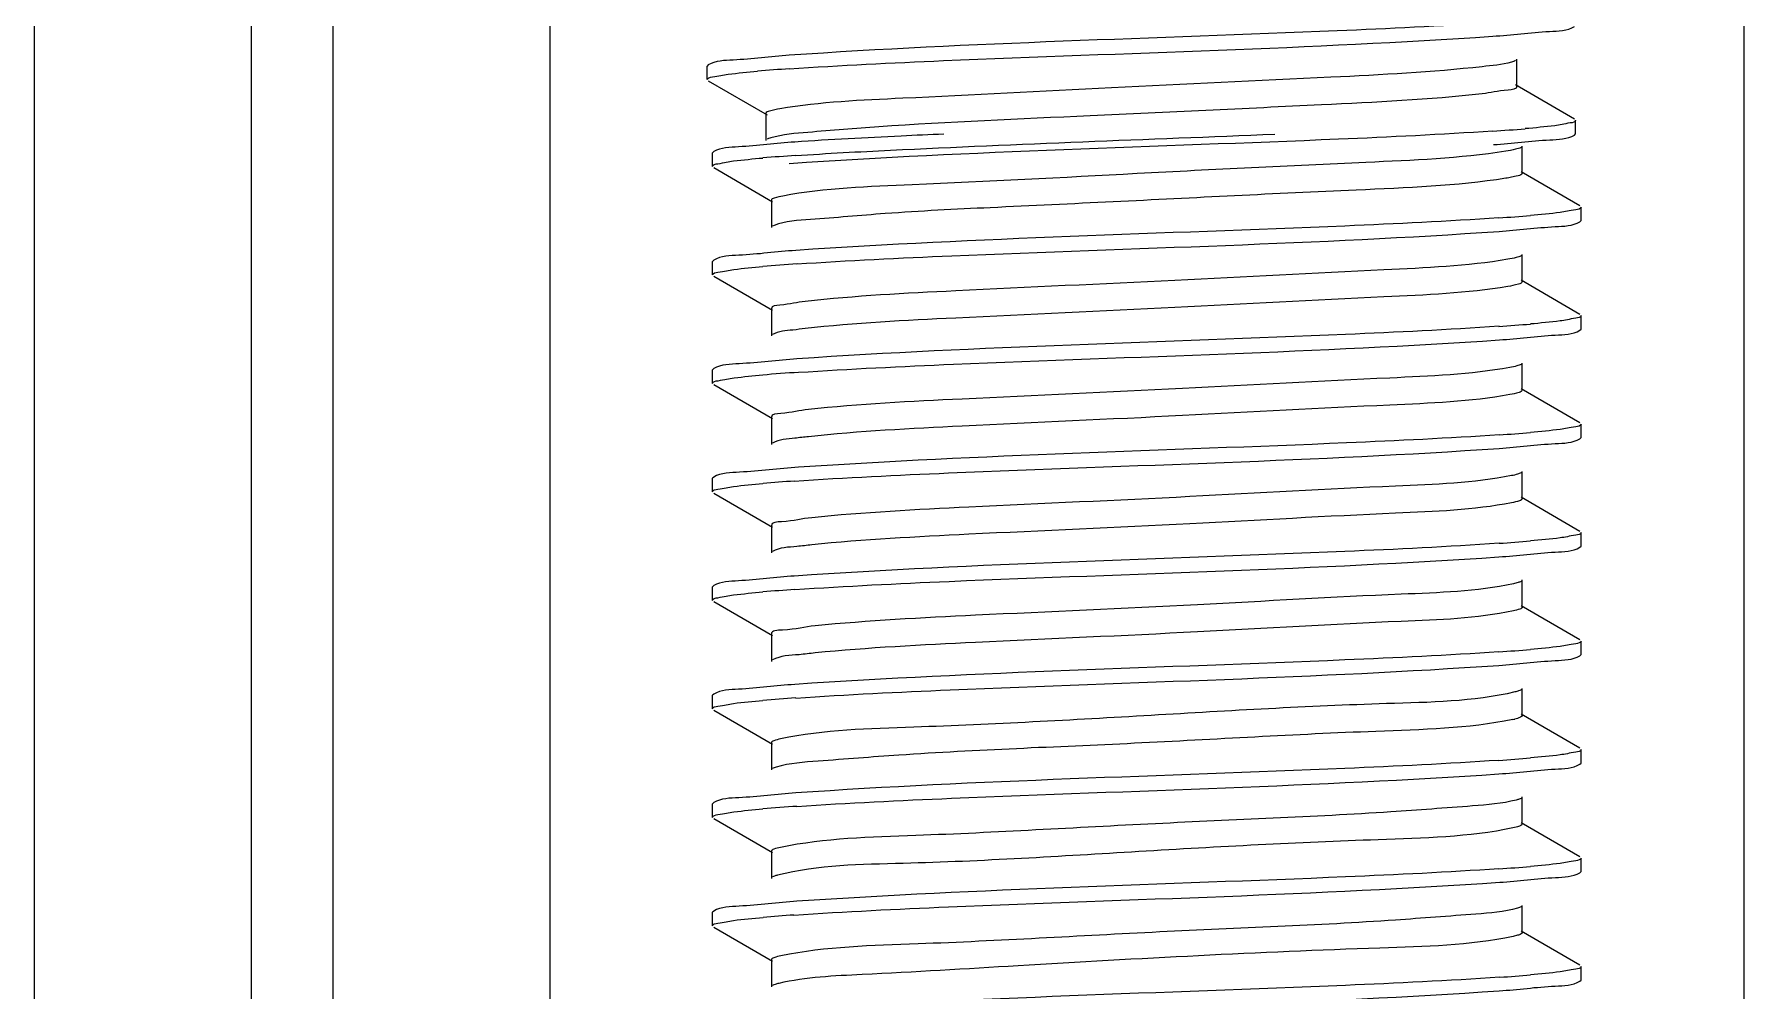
# Model space of a CAD drawing. Extents: x 54907 to 703237, y -798661 to -546661.
# Drawn here: x 370153.7 to 370558.8, y -578848.7 to -578621.9 of the extents above; entities that cross this region are included whole.
import ezdxf

# ---------------------------------------------------------------- set-up
doc = ezdxf.new("R2010")
doc.units = 0
doc.header["$LTSCALE"] = 1000
doc.header["$MEASUREMENT"] = 0

# ---------------------------------------------------------------- blocks, each defined once
blk = doc.blocks.new('gfhhrryyfd')
at = {"linetype": 'Continuous'}
for p, q in [((3693152.86, -1741005.43), (3693152.86, -1744418.97)), ((3693187.15, -1741005.43), (3693187.15, -1744418.97)), ((3693200.01, -1741005.43), (3693200.01, -1744418.97)), ((3693234.3, -1741005.43), (3693234.3, -1744418.97)), ((3693422.89, -1741005.43), (3693422.89, -1744418.97)), ((3693259.32, -1741847.46), (3693259.16, -1741847.65)), ((3693387.04, -1741850.86), (3693387.04, -1741846.57)), ((3693259.16, -1741849.79), (3693259.16, -1741847.65)), ((3693259.16, -1741849.79), (3693259.16, -1741847.65)), ((3693259.32, -1741849.98), (3693268.63, -1741855.36)), ((3693396.16, -1741856.03), (3693386.85, -1741850.64)), ((3693268.44, -1741855.15), (3693268.44, -1741859.43)), ((3693396.16, -1741858.55), (3693396.32, -1741858.36)), ((3693396.32, -1741858.36), (3693396.32, -1741856.22)), ((3693396.32, -1741858.36), (3693396.32, -1741856.22)), ((3693387.9, -1741864.58), (3693387.9, -1741860.29)), ((3693260.18, -1741861.17), (3693260.01, -1741861.36)), ((3693260.01, -1741863.51), (3693260.01, -1741861.36)), ((3693260.01, -1741863.51), (3693260.01, -1741861.36)), ((3693260.18, -1741863.69), (3693269.48, -1741869.08)), ((3693397.01, -1741869.75), (3693387.71, -1741864.36)), ((3693269.29, -1741868.86), (3693269.29, -1741873.15)), ((3693397.18, -1741872.08), (3693397.18, -1741869.93)), ((3693397.18, -1741872.08), (3693397.18, -1741869.93)), ((3693269.72, -1741872.82), (3693269.48, -1741872.93)), ((3693397.01, -1741872.27), (3693397.18, -1741872.08)), ((3693260.18, -1741878.32), (3693260.01, -1741878.51)), ((3693260.01, -1741880.65), (3693260.01, -1741878.51)), ((3693260.01, -1741880.65), (3693260.01, -1741878.51)), ((3693387.9, -1741881.72), (3693387.9, -1741877.44)), ((3693260.18, -1741880.84), (3693269.48, -1741886.23)), ((3693397.01, -1741886.89), (3693387.71, -1741881.51)), ((3693269.29, -1741886.01), (3693269.29, -1741890.29)), ((3693397.18, -1741889.22), (3693397.18, -1741887.08)), ((3693397.18, -1741889.22), (3693397.18, -1741887.08)), ((3693397.01, -1741889.41), (3693397.18, -1741889.22)), ((3693260.18, -1741895.47), (3693260.01, -1741895.65)), ((3693260.01, -1741897.8), (3693260.01, -1741895.65)), ((3693260.01, -1741897.8), (3693260.01, -1741895.65)), ((3693387.9, -1741898.87), (3693387.9, -1741894.58)), ((3693260.18, -1741897.98), (3693269.48, -1741903.37)), ((3693397.01, -1741904.04), (3693387.71, -1741898.65)), ((3693269.29, -1741903.15), (3693269.29, -1741907.44)), ((3693397.18, -1741906.37), (3693397.18, -1741904.23)), ((3693397.18, -1741906.37), (3693397.18, -1741904.23)), ((3693397.01, -1741906.56), (3693397.18, -1741906.37)), ((3693387.9, -1741916.01), (3693387.9, -1741911.73)), ((3693260.18, -1741912.61), (3693260.01, -1741912.8)), ((3693260.01, -1741914.94), (3693260.01, -1741912.8)), ((3693260.01, -1741914.94), (3693260.01, -1741912.8)), ((3693260.18, -1741915.13), (3693269.48, -1741920.52)), ((3693397.01, -1741921.18), (3693387.71, -1741915.8)), ((3693269.29, -1741920.3), (3693269.29, -1741924.59)), ((3693397.18, -1741923.51), (3693397.18, -1741921.37)), ((3693397.18, -1741923.51), (3693397.18, -1741921.37)), ((3693397.01, -1741923.7), (3693397.18, -1741923.51)), ((3693260.18, -1741929.76), (3693260.01, -1741929.94)), ((3693260.01, -1741932.09), (3693260.01, -1741929.94)), ((3693260.01, -1741932.09), (3693260.01, -1741929.94)), ((3693387.9, -1741933.16), (3693387.9, -1741928.87)), ((3693260.18, -1741932.27), (3693269.48, -1741937.66)), ((3693397.01, -1741938.33), (3693387.71, -1741932.94)), ((3693269.29, -1741937.44), (3693269.29, -1741941.73)), ((3693397.18, -1741940.66), (3693397.18, -1741938.52)), ((3693397.18, -1741940.66), (3693397.18, -1741938.52)), ((3693397.01, -1741940.85), (3693397.18, -1741940.66)), ((3693260.18, -1741946.9), (3693260.01, -1741947.09)), ((3693260.01, -1741949.23), (3693260.01, -1741947.09)), ((3693260.01, -1741949.23), (3693260.01, -1741947.09)), ((3693387.9, -1741950.3), (3693387.9, -1741946.02)), ((3693260.18, -1741949.42), (3693269.48, -1741954.81)), ((3693397.01, -1741955.47), (3693387.71, -1741950.09)), ((3693269.29, -1741954.59), (3693269.29, -1741958.88)), ((3693397.01, -1741957.99), (3693397.18, -1741957.8)), ((3693397.18, -1741957.8), (3693397.18, -1741955.66)), ((3693397.18, -1741957.8), (3693397.18, -1741955.66)), ((3693387.9, -1741967.45), (3693387.9, -1741963.16)), ((3693260.18, -1741964.05), (3693260.01, -1741964.23)), ((3693260.01, -1741966.38), (3693260.01, -1741964.23)), ((3693260.01, -1741966.38), (3693260.01, -1741964.23)), ((3693260.18, -1741966.56), (3693269.48, -1741971.95)), ((3693386.96, -1741967.93), (3693386.43, -1741968.06)), ((3693397.01, -1741972.62), (3693387.71, -1741967.23)), ((3693269.29, -1741971.73), (3693269.29, -1741976.02)), ((3693397.18, -1741974.95), (3693397.18, -1741972.81)), ((3693397.18, -1741974.95), (3693397.18, -1741972.81)), ((3693397.01, -1741975.14), (3693397.18, -1741974.95)), ((3693260.18, -1741981.19), (3693260.01, -1741981.38)), ((3693260.01, -1741983.52), (3693260.01, -1741981.38)), ((3693260.01, -1741983.52), (3693260.01, -1741981.38)), ((3693387.9, -1741984.59), (3693387.9, -1741980.31)), ((3693260.18, -1741983.71), (3693269.48, -1741989.1)), ((3693387.16, -1741985.02), (3693386.46, -1741985.2)), ((3693397.01, -1741989.76), (3693387.71, -1741984.38)), ((3693269.29, -1741988.88), (3693269.29, -1741993.17)), ((3693397.18, -1741992.09), (3693397.18, -1741989.95)), ((3693397.18, -1741992.09), (3693397.18, -1741989.95)), ((3693397.01, -1741992.28), (3693397.18, -1741992.09))]:
    blk.add_line(p, q, dxfattribs=at)
for centre, radius, start, end in [((3693291.85, -1742142.75), 295.33, 93.8281, 94.8033), ((3693363.51, -1741561.8), 296.79, 273.8119, 274.8058), ((3693292.89, -1742158.81), 297.68, 93.8035, 94.806), ((3693364.49, -1741577.01), 295.29, 273.8286, 274.8032), ((3693293.15, -1742179.21), 300.95, 93.7736, 94.806), ((3693364.51, -1741594.46), 294.99, 273.8314, 274.8033), ((3693293.46, -1742200.28), 304.87, 93.7393, 94.8049), ((3693364.59, -1741612.61), 293.98, 273.8406, 274.8036), ((3693292.6, -1742206.62), 294.04, 93.8392, 94.8043), ((3693364.56, -1741629.35), 294.38, 273.8369, 274.8034), ((3693292.7, -1742225.05), 295.33, 93.826, 94.8054), ((3693364.51, -1741645.8), 295.08, 273.8305, 274.8033), ((3693292.88, -1742244.45), 297.59, 93.8044, 94.806), ((3693383.77, -1741938.13), 13.06, 281.5383, 283.132), ((3693364.49, -1741662.74), 295.29, 273.8286, 274.8032), ((3693293.14, -1742264.82), 300.83, 93.7747, 94.806), ((3693364.51, -1741680.16), 295.01, 273.8312, 274.8033), ((3693292.53, -1742274.39), 293.23, 93.8482, 94.803), ((3693364.69, -1741699.52), 292.79, 273.8518, 274.8032)]:
    blk.add_arc(centre, radius, start, end, dxfattribs=at)
for points, knots in [([(3693383.06, -1741840.8), (3693374.93, -1741841.35), (3693337.95, -1741843.12), (3693300.92, -1741843.98), (3693272.12, -1741845.94)], [0, 0, 0, 0, 0.220215, 1, 1, 1, 1]), ([(3693383.24, -1741842.93), (3693386.23, -1741842.73), (3693390.42, -1741842.15), (3693394.99, -1741842.07), (3693396.16, -1741841.4)], [0, 0, 0, 0, 0.690494, 1, 1, 1, 1]), ([(3693272.13, -1741848.08), (3693280.23, -1741847.53), (3693317.27, -1741845.75), (3693354.36, -1741844.89), (3693383.24, -1741842.93)], [0, 0, 0, 0, 0.219095, 1, 1, 1, 1]), ([(3693272.12, -1741845.94), (3693269.16, -1741846.14), (3693265, -1741846.72), (3693260.48, -1741846.79), (3693259.32, -1741847.46)], [0, 0, 0, 0, 0.690325, 1, 1, 1, 1]), ([(3693386.85, -1741846.79), (3693386.65, -1741846.91), (3693384.91, -1741847.42), (3693383.12, -1741847.58), (3693381.57, -1741847.75)], [0, 0, 0, 0, 0.128341, 1, 1, 1, 1]), ([(3693259.16, -1741849.79), (3693259.16, -1741849.48), (3693260.81, -1741849.27), (3693261.64, -1741849.04), (3693262.47, -1741848.94)], [0, 0, 0, 0, 0.27149, 1, 1, 1, 1]), ([(3693381.57, -1741847.75), (3693373.63, -1741848.63), (3693354.09, -1741849.62), (3693323.56, -1741851), (3693294.58, -1741852.59), (3693277.04, -1741853.31), (3693270.64, -1741854.4)], [0, 0, 0, 0, 0.215579, 0.527777, 0.824697, 1, 1, 1, 1]), ([(3693381.57, -1741852.04), (3693373.14, -1741852.97), (3693352.47, -1741853.95), (3693320.72, -1741855.53), (3693293.61, -1741856.62), (3693276.85, -1741857.99), (3693271.09, -1741858.44), (3693269.19, -1741859)], [0, 0, 0, 0, 0.225842, 0.550753, 0.847452, 0.947141, 1, 1, 1, 1]), ([(3693387.04, -1741850.86), (3693387.04, -1741851.36), (3693384.25, -1741851.49), (3693382.94, -1741851.89), (3693381.57, -1741852.04)], [0, 0, 0, 0, 0.267239, 1, 1, 1, 1]), ([(3693270.64, -1741854.4), (3693270.08, -1741854.5), (3693269.47, -1741854.64), (3693268.44, -1741854.92), (3693268.44, -1741855.15)], [0, 0, 0, 0, 0.716487, 1, 1, 1, 1]), ([(3693383.24, -1741857.93), (3693375.12, -1741858.48), (3693338.08, -1741860.26), (3693301, -1741861.12), (3693272.13, -1741863.08)], [0, 0, 0, 0, 0.21961, 1, 1, 1, 1]), ([(3693296.55, -1741858.4), (3693294.3, -1741858.5), (3693286.45, -1741858.87), (3693278.6, -1741859.27), (3693273, -1741859.66)], [0, 0, 0, 0, 0.285814, 1, 1, 1, 1]), ([(3693273.14, -1741861.79), (3693278.13, -1741861.45), (3693303.35, -1741860.12), (3693328.59, -1741859.24), (3693348.83, -1741858.4)], [0, 0, 0, 0, 0.197909, 1, 1, 1, 1]), ([(3693396.32, -1741856.22), (3693396.32, -1741856.53), (3693394.68, -1741856.73), (3693393.85, -1741856.96), (3693393.02, -1741857.07)], [0, 0, 0, 0, 0.271545, 1, 1, 1, 1]), ([(3693273, -1741859.66), (3693270.03, -1741859.86), (3693265.87, -1741860.43), (3693261.33, -1741860.51), (3693260.18, -1741861.17)], [0, 0, 0, 0, 0.69038, 1, 1, 1, 1]), ([(3693269.19, -1741859), (3693269.08, -1741859.03), (3693268.89, -1741859.09), (3693268.7, -1741859.17), (3693268.63, -1741859.22)], [0, 0, 0, 0, 0.571482, 1, 1, 1, 1]), ([(3693385.28, -1741861.1), (3693377.99, -1741862.25), (3693358.51, -1741863.04), (3693327.28, -1741864.6), (3693296.61, -1741866.31), (3693277.82, -1741866.92), (3693271.1, -1741868.19)], [0, 0, 0, 0, 0.193419, 0.509669, 0.820525, 1, 1, 1, 1]), ([(3693383.37, -1741860.07), (3693386.33, -1741859.86), (3693390.48, -1741859.29), (3693395, -1741859.21), (3693396.16, -1741858.55)], [0, 0, 0, 0, 0.690311, 1, 1, 1, 1]), ([(3693387.71, -1741860.51), (3693387.44, -1741860.66), (3693386.62, -1741860.87), (3693385.8, -1741861.02), (3693385.28, -1741861.1)], [0, 0, 0, 0, 0.365805, 1, 1, 1, 1]), ([(3693260.01, -1741863.51), (3693260.01, -1741863.19), (3693261.66, -1741862.99), (3693262.49, -1741862.76), (3693263.32, -1741862.65)], [0, 0, 0, 0, 0.271503, 1, 1, 1, 1]), ([(3693385.28, -1741865.39), (3693377.48, -1741866.61), (3693356.73, -1741867.39), (3693329.61, -1741868.82), (3693304.83, -1741869.99), (3693288.83, -1741870.74), (3693277.53, -1741871.81), (3693271.52, -1741872.13), (3693269.72, -1741872.82)], [0, 0, 0, 0, 0.204493, 0.536108, 0.703957, 0.847329, 0.949842, 1, 1, 1, 1]), ([(3693387.89, -1741864.58), (3693387.89, -1741864.84), (3693386.64, -1741865.12), (3693385.94, -1741865.29), (3693385.28, -1741865.39)], [0, 0, 0, 0, 0.279396, 1, 1, 1, 1]), ([(3693271.1, -1741868.19), (3693270.64, -1741868.28), (3693270.12, -1741868.39), (3693269.29, -1741868.68), (3693269.29, -1741868.86)], [0, 0, 0, 0, 0.711689, 1, 1, 1, 1]), ([(3693384.21, -1741871.64), (3693376.11, -1741872.19), (3693339.09, -1741873.97), (3693302.02, -1741874.84), (3693273.14, -1741876.79)], [0, 0, 0, 0, 0.219009, 1, 1, 1, 1]), ([(3693397.18, -1741869.93), (3693397.18, -1741870.25), (3693395.53, -1741870.45), (3693394.69, -1741870.68), (3693393.86, -1741870.79)], [0, 0, 0, 0, 0.271487, 1, 1, 1, 1]), ([(3693273.34, -1741878.92), (3693281.48, -1741878.37), (3693318.44, -1741876.6), (3693355.45, -1741875.74), (3693384.23, -1741873.78)], [0, 0, 0, 0, 0.220461, 1, 1, 1, 1]), ([(3693384.23, -1741873.78), (3693387.19, -1741873.58), (3693391.33, -1741873.01), (3693395.86, -1741872.93), (3693397.01, -1741872.27)], [0, 0, 0, 0, 0.690295, 1, 1, 1, 1]), ([(3693273.14, -1741876.79), (3693270.14, -1741876.99), (3693265.93, -1741877.58), (3693261.35, -1741877.65), (3693260.18, -1741878.32)], [0, 0, 0, 0, 0.690587, 1, 1, 1, 1]), ([(3693260.01, -1741880.65), (3693260.01, -1741880.34), (3693261.68, -1741880.13), (3693262.52, -1741879.9), (3693263.36, -1741879.8)], [0, 0, 0, 0, 0.271316, 1, 1, 1, 1]), ([(3693385.62, -1741878.19), (3693379.16, -1741879.28), (3693361.55, -1741880.01), (3693332.51, -1741881.59), (3693302.02, -1741882.98), (3693282.53, -1741883.97), (3693274.64, -1741884.84)], [0, 0, 0, 0, 0.176567, 0.473968, 0.785687, 1, 1, 1, 1]), ([(3693387.71, -1741877.65), (3693387.47, -1741877.79), (3693386.77, -1741877.98), (3693386.06, -1741878.12), (3693385.62, -1741878.19)], [0, 0, 0, 0, 0.371889, 1, 1, 1, 1]), ([(3693385.62, -1741882.48), (3693379.16, -1741883.56), (3693361.55, -1741884.3), (3693332.51, -1741885.88), (3693302.02, -1741887.27), (3693282.53, -1741888.25), (3693274.64, -1741889.13)], [0, 0, 0, 0, 0.176567, 0.473968, 0.785687, 1, 1, 1, 1]), ([(3693387.89, -1741881.72), (3693387.89, -1741881.95), (3693386.82, -1741882.24), (3693386.19, -1741882.39), (3693385.62, -1741882.48)], [0, 0, 0, 0, 0.282619, 1, 1, 1, 1]), ([(3693274.64, -1741884.84), (3693273.3, -1741884.99), (3693272.02, -1741885.38), (3693269.29, -1741885.52), (3693269.29, -1741886.01)], [0, 0, 0, 0, 0.732504, 1, 1, 1, 1]), ([(3693397.18, -1741887.08), (3693397.18, -1741887.39), (3693395.53, -1741887.6), (3693394.69, -1741887.82), (3693393.86, -1741887.93)], [0, 0, 0, 0, 0.271508, 1, 1, 1, 1]), ([(3693274.64, -1741889.13), (3693273.99, -1741889.2), (3693272.28, -1741889.46), (3693270.43, -1741889.53), (3693269.48, -1741890.08)], [0, 0, 0, 0, 0.371135, 1, 1, 1, 1]), ([(3693384.23, -1741888.78), (3693376.15, -1741889.33), (3693339.19, -1741891.11), (3693302.19, -1741891.99), (3693273.34, -1741893.92)], [0, 0, 0, 0, 0.218674, 1, 1, 1, 1]), ([(3693384.29, -1741890.92), (3693387.23, -1741890.72), (3693391.36, -1741890.15), (3693395.86, -1741890.07), (3693397.01, -1741889.41)], [0, 0, 0, 0, 0.690211, 1, 1, 1, 1]), ([(3693273.58, -1741896.05), (3693281.73, -1741895.51), (3693318.64, -1741893.74), (3693355.58, -1741892.88), (3693384.29, -1741890.92)], [0, 0, 0, 0, 0.22129, 1, 1, 1, 1]), ([(3693273.34, -1741893.92), (3693270.29, -1741894.13), (3693266.02, -1741894.72), (3693261.36, -1741894.78), (3693260.18, -1741895.47)], [0, 0, 0, 0, 0.690864, 1, 1, 1, 1]), ([(3693385.93, -1741895.29), (3693379.69, -1741896.41), (3693362.35, -1741897.09), (3693333.56, -1741898.71), (3693302.93, -1741900.07), (3693283.22, -1741901.07), (3693275.14, -1741901.93)], [0, 0, 0, 0, 0.171474, 0.466939, 0.780589, 1, 1, 1, 1]), ([(3693387.71, -1741894.8), (3693387.5, -1741894.91), (3693386.91, -1741895.09), (3693386.31, -1741895.22), (3693385.93, -1741895.29)], [0, 0, 0, 0, 0.378691, 1, 1, 1, 1]), ([(3693260.01, -1741897.8), (3693260.01, -1741897.48), (3693261.71, -1741897.28), (3693262.56, -1741897.04), (3693263.41, -1741896.93)], [0, 0, 0, 0, 0.271062, 1, 1, 1, 1]), ([(3693387.89, -1741898.87), (3693387.89, -1741899.07), (3693386.98, -1741899.35), (3693386.43, -1741899.48), (3693385.93, -1741899.57)], [0, 0, 0, 0, 0.286481, 1, 1, 1, 1]), ([(3693385.93, -1741899.57), (3693379.69, -1741900.7), (3693362.35, -1741901.37), (3693333.56, -1741902.99), (3693302.93, -1741904.36), (3693283.22, -1741905.36), (3693275.14, -1741906.22)], [0, 0, 0, 0, 0.171474, 0.466939, 0.780589, 1, 1, 1, 1]), ([(3693275.14, -1741901.93), (3693273.68, -1741902.09), (3693272.29, -1741902.52), (3693269.29, -1741902.62), (3693269.29, -1741903.15)], [0, 0, 0, 0, 0.733441, 1, 1, 1, 1]), ([(3693397.18, -1741904.23), (3693397.18, -1741904.54), (3693395.54, -1741904.74), (3693394.71, -1741904.97), (3693393.88, -1741905.07)], [0, 0, 0, 0, 0.271591, 1, 1, 1, 1]), ([(3693275.14, -1741906.22), (3693274.43, -1741906.29), (3693272.56, -1741906.57), (3693270.52, -1741906.62), (3693269.48, -1741907.22)], [0, 0, 0, 0, 0.373237, 1, 1, 1, 1]), ([(3693384.29, -1741905.93), (3693376.24, -1741906.47), (3693339.34, -1741908.25), (3693302.4, -1741909.13), (3693273.58, -1741911.05)], [0, 0, 0, 0, 0.218156, 1, 1, 1, 1]), ([(3693384.26, -1741908.07), (3693387.21, -1741907.87), (3693391.35, -1741907.3), (3693395.86, -1741907.22), (3693397.01, -1741906.56)], [0, 0, 0, 0, 0.690244, 1, 1, 1, 1]), ([(3693272.91, -1741913.24), (3693281.03, -1741912.69), (3693318.15, -1741910.9), (3693355.31, -1741910.04), (3693384.26, -1741908.07)], [0, 0, 0, 0, 0.219098, 1, 1, 1, 1]), ([(3693273.58, -1741911.05), (3693270.47, -1741911.26), (3693266.13, -1741911.86), (3693261.38, -1741911.92), (3693260.18, -1741912.61)], [0, 0, 0, 0, 0.691174, 1, 1, 1, 1]), ([(3693386.22, -1741912.38), (3693380.2, -1741913.55), (3693363.14, -1741914.15), (3693334.61, -1741915.82), (3693303.84, -1741917.16), (3693283.92, -1741918.18), (3693275.67, -1741919.02)], [0, 0, 0, 0, 0.166363, 0.459884, 0.775471, 1, 1, 1, 1]), ([(3693387.71, -1741911.94), (3693387.53, -1741912.04), (3693387.04, -1741912.2), (3693386.54, -1741912.32), (3693386.22, -1741912.38)], [0, 0, 0, 0, 0.386332, 1, 1, 1, 1]), ([(3693260.01, -1741914.94), (3693260.01, -1741914.63), (3693261.65, -1741914.42), (3693262.47, -1741914.2), (3693263.3, -1741914.09)], [0, 0, 0, 0, 0.27163, 1, 1, 1, 1]), ([(3693386.22, -1741916.66), (3693380.2, -1741917.84), (3693363.14, -1741918.44), (3693334.61, -1741920.11), (3693303.84, -1741921.45), (3693283.92, -1741922.47), (3693275.67, -1741923.31)], [0, 0, 0, 0, 0.166363, 0.459884, 0.775471, 1, 1, 1, 1]), ([(3693387.89, -1741916.01), (3693387.89, -1741916.19), (3693387.14, -1741916.47), (3693386.65, -1741916.58), (3693386.22, -1741916.66)], [0, 0, 0, 0, 0.291155, 1, 1, 1, 1]), ([(3693275.67, -1741919.02), (3693274.08, -1741919.18), (3693272.58, -1741919.66), (3693269.29, -1741919.72), (3693269.3, -1741920.3)], [0, 0, 0, 0, 0.734279, 1, 1, 1, 1]), ([(3693384.26, -1741923.07), (3693376.14, -1741923.63), (3693339.02, -1741925.41), (3693301.86, -1741926.27), (3693272.91, -1741928.24)], [0, 0, 0, 0, 0.219155, 1, 1, 1, 1]), ([(3693397.18, -1741921.37), (3693397.18, -1741921.68), (3693395.53, -1741921.89), (3693394.7, -1741922.11), (3693393.87, -1741922.22)], [0, 0, 0, 0, 0.271553, 1, 1, 1, 1]), ([(3693275.67, -1741923.31), (3693274.89, -1741923.39), (3693272.84, -1741923.69), (3693270.61, -1741923.71), (3693269.48, -1741924.37)], [0, 0, 0, 0, 0.37517, 1, 1, 1, 1]), ([(3693273, -1741930.38), (3693281.12, -1741929.83), (3693318.19, -1741928.04), (3693355.31, -1741927.18), (3693384.22, -1741925.22)], [0, 0, 0, 0, 0.219327, 1, 1, 1, 1]), ([(3693384.22, -1741925.22), (3693387.18, -1741925.02), (3693391.33, -1741924.44), (3693395.86, -1741924.36), (3693397.01, -1741923.7)], [0, 0, 0, 0, 0.690303, 1, 1, 1, 1]), ([(3693272.91, -1741928.24), (3693269.96, -1741928.44), (3693265.83, -1741929.02), (3693261.33, -1741929.1), (3693260.18, -1741929.76)], [0, 0, 0, 0, 0.690244, 1, 1, 1, 1]), ([(3693260.01, -1741932.09), (3693260.01, -1741931.78), (3693261.65, -1741931.57), (3693262.47, -1741931.35), (3693263.3, -1741931.24)], [0, 0, 0, 0, 0.27161, 1, 1, 1, 1]), ([(3693386.49, -1741929.47), (3693380.69, -1741930.7), (3693363.9, -1741931.21), (3693335.65, -1741932.94), (3693304.77, -1741934.25), (3693284.64, -1741935.29), (3693276.22, -1741936.11)], [0, 0, 0, 0, 0.16123, 0.452798, 0.770329, 1, 1, 1, 1]), ([(3693387.71, -1741929.09), (3693387.56, -1741929.17), (3693387.16, -1741929.31), (3693386.74, -1741929.41), (3693386.49, -1741929.47)], [0, 0, 0, 0, 0.394958, 1, 1, 1, 1]), ([(3693386.49, -1741933.75), (3693380.69, -1741934.99), (3693363.9, -1741935.49), (3693335.65, -1741937.23), (3693304.77, -1741938.54), (3693284.64, -1741939.57), (3693276.22, -1741940.4)], [0, 0, 0, 0, 0.16123, 0.452798, 0.770329, 1, 1, 1, 1]), ([(3693387.89, -1741933.16), (3693387.89, -1741933.31), (3693387.27, -1741933.58), (3693386.85, -1741933.68), (3693386.49, -1741933.75)], [0, 0, 0, 0, 0.296864, 1, 1, 1, 1]), ([(3693276.22, -1741936.11), (3693274.49, -1741936.28), (3693272.87, -1741936.81), (3693269.29, -1741936.82), (3693269.3, -1741937.44)], [0, 0, 0, 0, 0.734941, 1, 1, 1, 1]), ([(3693397.18, -1741938.52), (3693397.18, -1741938.83), (3693395.53, -1741939.03), (3693394.69, -1741939.26), (3693393.86, -1741939.37)], [0, 0, 0, 0, 0.271502, 1, 1, 1, 1]), ([(3693276.22, -1741940.4), (3693275.37, -1741940.48), (3693273.14, -1741940.8), (3693270.71, -1741940.8), (3693269.48, -1741941.51)], [0, 0, 0, 0, 0.376916, 1, 1, 1, 1]), ([(3693384.22, -1741940.22), (3693376.1, -1741940.77), (3693339.03, -1741942.56), (3693301.91, -1741943.42), (3693273, -1741945.38)], [0, 0, 0, 0, 0.219173, 1, 1, 1, 1]), ([(3693384.21, -1741942.36), (3693387.17, -1741942.16), (3693391.33, -1741941.59), (3693395.86, -1741941.51), (3693397.01, -1741940.85)], [0, 0, 0, 0, 0.690321, 1, 1, 1, 1]), ([(3693273.14, -1741947.52), (3693281.26, -1741946.97), (3693318.29, -1741945.19), (3693355.36, -1741944.33), (3693384.21, -1741942.36)], [0, 0, 0, 0, 0.219774, 1, 1, 1, 1]), ([(3693273, -1741945.38), (3693270.03, -1741945.58), (3693265.87, -1741946.16), (3693261.33, -1741946.24), (3693260.18, -1741946.9)], [0, 0, 0, 0, 0.690375, 1, 1, 1, 1]), ([(3693386.74, -1741946.56), (3693380.13, -1741948.11), (3693360.75, -1741948.38), (3693329.19, -1741950.31), (3693297.32, -1741952.08), (3693277.64, -1741952.54), (3693270.73, -1741953.99)], [0, 0, 0, 0, 0.175258, 0.495335, 0.818042, 1, 1, 1, 1]), ([(3693387.71, -1741946.23), (3693387.59, -1741946.3), (3693387.27, -1741946.42), (3693386.94, -1741946.51), (3693386.74, -1741946.56)], [0, 0, 0, 0, 0.404749, 1, 1, 1, 1]), ([(3693260.01, -1741949.23), (3693260.01, -1741948.92), (3693261.66, -1741948.71), (3693262.49, -1741948.49), (3693263.32, -1741948.38)], [0, 0, 0, 0, 0.271508, 1, 1, 1, 1]), ([(3693386.39, -1741950.92), (3693379.3, -1741952.37), (3693359.21, -1741952.82), (3693326.98, -1741954.84), (3693297.53, -1741955.86), (3693278.73, -1741957.36), (3693272.2, -1741957.82), (3693270.05, -1741958.44)], [0, 0, 0, 0, 0.186159, 0.513431, 0.833084, 0.942545, 1, 1, 1, 1]), ([(3693387.89, -1741950.3), (3693387.89, -1741950.43), (3693387.4, -1741950.69), (3693387.03, -1741950.77), (3693386.74, -1741950.84)], [0, 0, 0, 0, 0.303897, 1, 1, 1, 1]), ([(3693270.73, -1741953.99), (3693270.37, -1741954.06), (3693269.94, -1741954.16), (3693269.3, -1741954.43), (3693269.3, -1741954.59)], [0, 0, 0, 0, 0.704936, 1, 1, 1, 1]), ([(3693384.21, -1741957.37), (3693376.11, -1741957.92), (3693339.09, -1741959.7), (3693302.02, -1741960.56), (3693273.14, -1741962.52)], [0, 0, 0, 0, 0.219017, 1, 1, 1, 1]), ([(3693384.22, -1741959.51), (3693387.18, -1741959.31), (3693391.33, -1741958.73), (3693395.86, -1741958.65), (3693397.01, -1741957.99)], [0, 0, 0, 0, 0.690296, 1, 1, 1, 1]), ([(3693397.18, -1741955.66), (3693397.18, -1741955.97), (3693395.53, -1741956.18), (3693394.69, -1741956.41), (3693393.86, -1741956.51)], [0, 0, 0, 0, 0.271487, 1, 1, 1, 1]), ([(3693270.05, -1741958.44), (3693269.94, -1741958.47), (3693269.75, -1741958.53), (3693269.56, -1741958.61), (3693269.48, -1741958.66)], [0, 0, 0, 0, 0.573147, 1, 1, 1, 1]), ([(3693273.34, -1741964.65), (3693281.47, -1741964.1), (3693318.44, -1741962.33), (3693355.45, -1741961.47), (3693384.22, -1741959.51)], [0, 0, 0, 0, 0.220437, 1, 1, 1, 1]), ([(3693273.14, -1741962.52), (3693270.14, -1741962.72), (3693265.93, -1741963.3), (3693261.35, -1741963.37), (3693260.18, -1741964.05)], [0, 0, 0, 0, 0.690579, 1, 1, 1, 1]), ([(3693386.96, -1741963.65), (3693384.71, -1741964.23), (3693378.05, -1741964.73), (3693359.1, -1741966.18), (3693329.7, -1741967.23), (3693297.67, -1741969.24), (3693277.76, -1741969.67), (3693270.76, -1741971.13)], [0, 0, 0, 0, 0.059883, 0.170869, 0.490784, 0.815924, 1, 1, 1, 1]), ([(3693387.71, -1741963.38), (3693387.61, -1741963.43), (3693387.37, -1741963.53), (3693387.11, -1741963.61), (3693386.96, -1741963.65)], [0, 0, 0, 0, 0.415919, 1, 1, 1, 1]), ([(3693260.01, -1741966.38), (3693260.01, -1741966.06), (3693261.68, -1741965.86), (3693262.52, -1741965.63), (3693263.36, -1741965.52)], [0, 0, 0, 0, 0.271323, 1, 1, 1, 1]), ([(3693386.43, -1741968.06), (3693379.45, -1741969.51), (3693359.58, -1741969.97), (3693327.51, -1741971.72), (3693296.01, -1741973.76), (3693276.7, -1741973.88), (3693270.26, -1741975.53)], [0, 0, 0, 0, 0.183768, 0.508585, 0.828555, 1, 1, 1, 1]), ([(3693387.89, -1741967.45), (3693387.89, -1741967.56), (3693387.51, -1741967.79), (3693387.2, -1741967.87), (3693386.96, -1741967.93)], [0, 0, 0, 0, 0.312635, 1, 1, 1, 1]), ([(3693270.76, -1741971.13), (3693270.39, -1741971.2), (3693269.95, -1741971.3), (3693269.3, -1741971.58), (3693269.3, -1741971.73)], [0, 0, 0, 0, 0.705352, 1, 1, 1, 1]), ([(3693384.22, -1741974.51), (3693376.15, -1741975.06), (3693339.19, -1741976.84), (3693302.18, -1741977.71), (3693273.34, -1741979.65)], [0, 0, 0, 0, 0.218687, 1, 1, 1, 1]), ([(3693397.18, -1741972.81), (3693397.18, -1741973.12), (3693395.53, -1741973.32), (3693394.69, -1741973.55), (3693393.86, -1741973.66)], [0, 0, 0, 0, 0.271507, 1, 1, 1, 1]), ([(3693270.26, -1741975.53), (3693270.1, -1741975.57), (3693269.84, -1741975.64), (3693269.58, -1741975.75), (3693269.48, -1741975.8)], [0, 0, 0, 0, 0.58569, 1, 1, 1, 1]), ([(3693272.85, -1741981.83), (3693280.99, -1741981.27), (3693318.15, -1741979.48), (3693355.37, -1741978.63), (3693384.36, -1741976.64)], [0, 0, 0, 0, 0.219037, 1, 1, 1, 1]), ([(3693384.36, -1741976.64), (3693387.29, -1741976.44), (3693391.39, -1741975.88), (3693395.87, -1741975.79), (3693397.01, -1741975.14)], [0, 0, 0, 0, 0.690104, 1, 1, 1, 1]), ([(3693273.34, -1741979.65), (3693270.29, -1741979.85), (3693266.02, -1741980.45), (3693261.36, -1741980.51), (3693260.18, -1741981.19)], [0, 0, 0, 0, 0.690854, 1, 1, 1, 1]), ([(3693387.16, -1741980.74), (3693385.03, -1741981.36), (3693378.52, -1741981.81), (3693359.76, -1741983.32), (3693330.29, -1741984.34), (3693298.03, -1741986.36), (3693277.92, -1741986.81), (3693270.81, -1741988.26)], [0, 0, 0, 0, 0.057053, 0.166257, 0.485855, 0.813479, 1, 1, 1, 1]), ([(3693387.71, -1741980.52), (3693387.63, -1741980.57), (3693387.45, -1741980.65), (3693387.27, -1741980.71), (3693387.16, -1741980.74)], [0, 0, 0, 0, 0.42873, 1, 1, 1, 1]), ([(3693260.01, -1741983.52), (3693260.01, -1741983.21), (3693261.65, -1741983.01), (3693262.48, -1741982.78), (3693263.31, -1741982.67)], [0, 0, 0, 0, 0.271601, 1, 1, 1, 1]), ([(3693386.46, -1741985.2), (3693379.57, -1741986.64), (3693353.29, -1741987.3), (3693319.07, -1741989.15), (3693287.49, -1741991.1), (3693274.78, -1741991.63), (3693270.48, -1741992.62)], [0, 0, 0, 0, 0.18168, 0.674077, 0.886101, 1, 1, 1, 1]), ([(3693387.89, -1741984.59), (3693387.89, -1741984.69), (3693387.61, -1741984.9), (3693387.35, -1741984.97), (3693387.16, -1741985.02)], [0, 0, 0, 0, 0.323571, 1, 1, 1, 1]), ([(3693270.81, -1741988.26), (3693270.43, -1741988.34), (3693269.97, -1741988.44), (3693269.3, -1741988.72), (3693269.3, -1741988.88)], [0, 0, 0, 0, 0.706175, 1, 1, 1, 1]), ([(3693397.18, -1741989.95), (3693397.18, -1741990.26), (3693395.54, -1741990.47), (3693394.72, -1741990.69), (3693393.89, -1741990.8)], [0, 0, 0, 0, 0.271649, 1, 1, 1, 1]), ([(3693270.48, -1741992.62), (3693270.28, -1741992.67), (3693269.94, -1741992.75), (3693269.61, -1741992.88), (3693269.48, -1741992.95)], [0, 0, 0, 0, 0.596673, 1, 1, 1, 1]), ([(3693384.36, -1741991.65), (3693376.23, -1741992.2), (3693339.06, -1741993.99), (3693301.85, -1741994.85), (3693272.85, -1741996.83)], [0, 0, 0, 0, 0.218917, 1, 1, 1, 1]), ([(3693384.26, -1741993.8), (3693387.21, -1741993.6), (3693391.35, -1741993.02), (3693395.86, -1741992.94), (3693397.01, -1741992.28)], [0, 0, 0, 0, 0.690241, 1, 1, 1, 1]), ([(3693272.91, -1741998.97), (3693281.03, -1741998.41), (3693318.15, -1741996.62), (3693355.31, -1741995.77), (3693384.26, -1741993.8)], [0, 0, 0, 0, 0.219094, 1, 1, 1, 1])]:
    blk.add_open_spline(points, degree=3, knots=knots, dxfattribs=at)
for points in [[(3693262.47, -1741848.94), (3693264.02, -1741848.74), (3693265.57, -1741848.59), (3693267.12, -1741848.46)], [(3693393.02, -1741857.07), (3693391.48, -1741857.27), (3693389.93, -1741857.41), (3693388.38, -1741857.54)], [(3693263.32, -1741862.65), (3693264.86, -1741862.46), (3693266.4, -1741862.31), (3693267.95, -1741862.18)], [(3693393.86, -1741870.79), (3693392.32, -1741870.99), (3693390.77, -1741871.13), (3693389.22, -1741871.26)], [(3693263.36, -1741879.8), (3693264.88, -1741879.6), (3693266.41, -1741879.46), (3693267.94, -1741879.33)], [(3693393.86, -1741887.93), (3693392.32, -1741888.13), (3693390.77, -1741888.28), (3693389.22, -1741888.41)], [(3693263.41, -1741896.93), (3693264.91, -1741896.74), (3693266.42, -1741896.6), (3693267.92, -1741896.47)], [(3693393.88, -1741905.07), (3693392.33, -1741905.28), (3693390.77, -1741905.42), (3693389.21, -1741905.55)], [(3693263.3, -1741914.09), (3693264.85, -1741913.89), (3693266.41, -1741913.75), (3693267.97, -1741913.61)], [(3693393.87, -1741922.22), (3693392.33, -1741922.42), (3693390.77, -1741922.57), (3693389.21, -1741922.7)], [(3693263.3, -1741931.24), (3693264.85, -1741931.04), (3693266.41, -1741930.89), (3693267.96, -1741930.76)], [(3693393.86, -1741939.37), (3693392.32, -1741939.57), (3693390.77, -1741939.71), (3693389.22, -1741939.84)], [(3693263.32, -1741948.38), (3693264.86, -1741948.18), (3693266.4, -1741948.04), (3693267.95, -1741947.91)], [(3693393.86, -1741956.51), (3693392.32, -1741956.71), (3693390.77, -1741956.86), (3693389.22, -1741956.99)], [(3693263.36, -1741965.52), (3693264.88, -1741965.32), (3693266.41, -1741965.18), (3693267.94, -1741965.05)], [(3693393.86, -1741973.66), (3693392.32, -1741973.86), (3693390.77, -1741974), (3693389.22, -1741974.13)], [(3693263.31, -1741982.67), (3693264.86, -1741982.47), (3693266.42, -1741982.33), (3693267.98, -1741982.19)], [(3693393.89, -1741990.8), (3693392.33, -1741991), (3693390.77, -1741991.15), (3693389.21, -1741991.28)]]:
    blk.add_open_spline(points, degree=3, dxfattribs=at)

msp = doc.modelspace()

# ---------------------------------------------------------------- block references
at = {"lineweight": -3, "xscale": 1.5, "yscale": 1.5, "zscale": 1.5}
msp.add_blockref('gfhhrryyfd', (-5169575.55, 2034142.04), dxfattribs=at)

doc.saveas('drawing.dxf')
